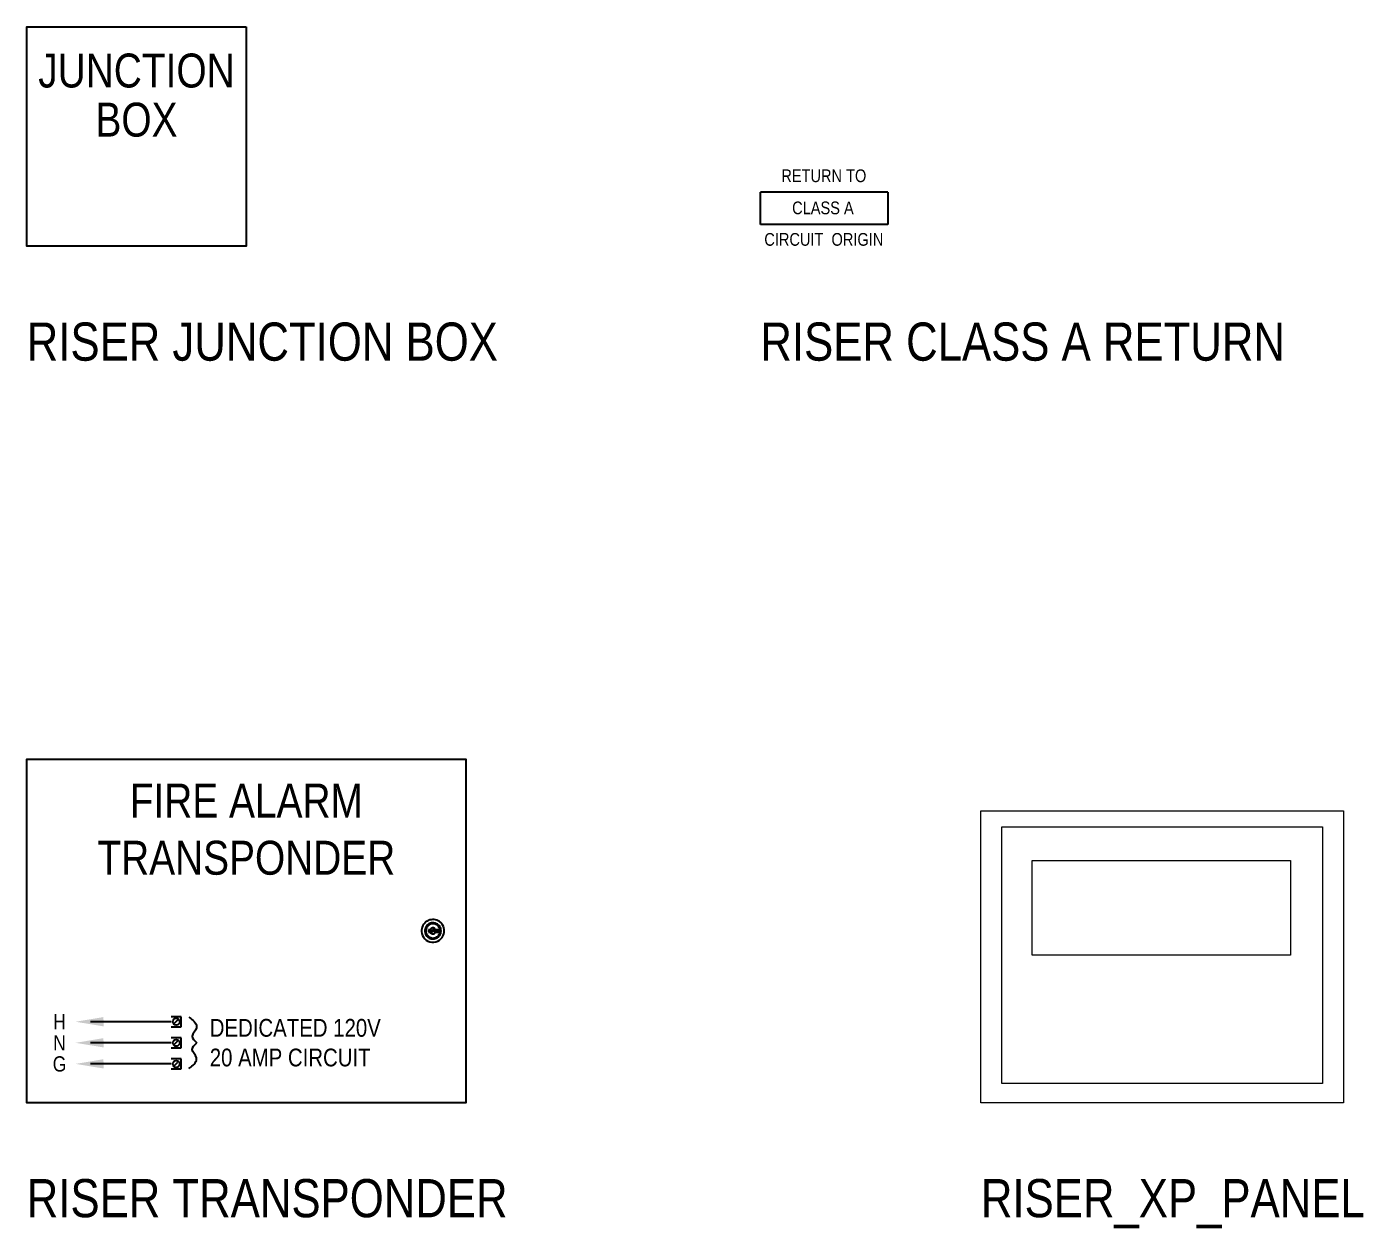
# Model space of a CAD drawing. Extents: x 0 to 760, y -27 to 732.
# Drawn here: x 0 to 315.2, y 448.4 to 731.8 of the extents above; entities that cross this region are included whole.
import ezdxf
from ezdxf.enums import TextEntityAlignment as Align

# ---------------------------------------------------------------- set-up
doc = ezdxf.new("R2010")
doc.units = 0
doc.header["$MEASUREMENT"] = 0
doc.layers.add('0A_PANELS', color=7, linetype='Continuous')
doc.layers.add('FA-Riser', color=7, linetype='Continuous')
doc.styles.add('AMTS', font='ARIALN.TTF', dxfattribs={"height": 9})

# ---------------------------------------------------------------- blocks, each defined once
blk = doc.blocks.new('RISER JUNCTION BOX')
at = {"color": 0, "linetype": 'ByBlock', "lineweight": -2}
blk.add_lwpolyline([(25.88, 25.88), (25.88, -25.88), (-25.88, -25.88), (-25.88, 25.88)], close=True, dxfattribs=at)
at = {"color": 7, "style": 'AMTS'}
for s, p in [('JUNCTION', (0, 11.54, 0)), ('BOX', (0, -0.04, 0))]:
    blk.add_text(s, height=8, dxfattribs=at).set_placement(p, align=Align.CENTER)
at = {"color": 0, "lineweight": 30, "flags": 104}
blk.add_attdef('DeviceAttributes', text='', height=9, dxfattribs=at).set_placement((30.38, -21.38), align=Align.TOP_LEFT)
blk = doc.blocks.new('RISER TRANSPONDER')
at = {"color": 7, "linetype": 'Continuous', "lineweight": -2}
for p, q in [((42.34, 40.98), (42.34, 40.46)), ((42.95, 40.98), (42.95, 40.46)), ((42.98, 40.98), (42.95, 40.98)), ((43.64, 41), (42.98, 41)), ((43.27, 42.47), (43.27, 42.36)), ((43.32, 40.43), (43.32, 41)), ((43.47, 41.15), (43.38, 41)), ((45.25, 41), (43.93, 41)), ((44.1, 41), (44.1, 40.6)), ((44.27, 41), (44.27, 40.43)), ((44.65, 41), (44.56, 41.15)), ((44.73, 42.36), (44.73, 42.47)), ((44.88, 40.43), (44.88, 41)), ((45.25, 40.98), (45.37, 40.98)), ((45.28, 40.46), (45.28, 40.98)), ((45.65, 41.49), (45.77, 41.49)), ((45.8, 41.32), (45.74, 41.32)), ((45.74, 41.32), (45.74, 41.23)), ((45.77, 41.44), (45.77, 41.32)), ((45.8, 41.32), (45.8, 40.08)), ((42.95, 40.46), (42.98, 40.46)), ((42.98, 40.43), (43.93, 40.43)), ((43.27, 39.05), (43.27, 38.99)), ((44.36, 40.89), (44.27, 40.89)), ((44.27, 40.86), (44.5, 40.86)), ((44.27, 40.72), (44.5, 40.72)), ((44.27, 40.43), (45.25, 40.43)), ((44.42, 40.86), (44.36, 40.89)), ((44.36, 40.43), (44.36, 40.72)), ((44.73, 38.99), (44.73, 39.05)), ((45.25, 40.46), (45.37, 40.46)), ((45.65, 39.97), (45.77, 39.97)), ((45.74, 40.2), (45.74, 40.08)), ((45.74, 40.08), (45.8, 40.08)), ((45.77, 40.08), (45.77, 40.03)), ((-15.35, 20.49, 0), (-17.74, 20.49, 0)), ((-15.35, 18.09, 0), (-15.35, 20.49, 0)), ((-17.74, 18.09, 0), (-15.35, 18.09, 0)), ((-15.35, 15.52, 0), (-17.74, 15.52, 0)), ((-17.74, 13.12, 0), (-15.35, 13.12, 0)), ((-15.35, 13.12, 0), (-15.35, 15.52, 0)), ((-15.35, 10.55, 0), (-17.74, 10.55, 0)), ((-15.35, 8.15, 0), (-15.35, 10.55, 0)), ((-17.74, 8.15, 0), (-15.35, 8.15, 0))]:
    blk.add_line(p, q, dxfattribs=at)
at = {"color": 0, "linetype": 'Continuous', "lineweight": -2}
for points in [[(-51.78, 45.19), (-51.78, 81.19), (51.75, 81.19), (51.75, 45.19)], [(-51.78, 36.19), (-51.78, 45.19)], [(51.75, 45.19), (51.75, 36.19)], [(51.75, 36.19), (51.75, 0.19), (-51.78, 0.19), (-51.78, 36.19)]]:
    blk.add_lwpolyline(points, dxfattribs=at)
at = {"color": 7, "linetype": 'Continuous', "lineweight": -2}
for points in [[(41.4, 41.21), (41.34, 40.89), (41.34, 40.57)], [(46.6, 41.38), (46.47, 41.77), (46.3, 42.12), (46.08, 42.43), (45.84, 42.69), (45.56, 42.91), (45.26, 43.09), (44.94, 43.23), (44.61, 43.32), (44.27, 43.38), (43.92, 43.39), (43.58, 43.36), (43.24, 43.29), (42.92, 43.17), (42.61, 43.01), (42.32, 42.82), (42.06, 42.58), (41.84, 42.3), (41.64, 41.97), (41.5, 41.61), (41.4, 41.21)], [(42.17, 41.12), (42.11, 40.86), (42.11, 40.57)], [(45.83, 41.26), (45.73, 41.53), (45.6, 41.77), (45.44, 41.97), (45.27, 42.15), (45.07, 42.3), (44.86, 42.42), (44.64, 42.51), (44.41, 42.57), (44.17, 42.61), (43.93, 42.61), (43.69, 42.59), (43.46, 42.54), (43.23, 42.46), (43.02, 42.35), (42.82, 42.21), (42.64, 42.05), (42.48, 41.86), (42.35, 41.64), (42.24, 41.39), (42.17, 41.12)], [(42.23, 41), (42.2, 40.72), (42.23, 40.46)], [(45.71, 41.23), (45.62, 41.49), (45.5, 41.72), (45.36, 41.92), (45.19, 42.09), (45, 42.23), (44.8, 42.35), (44.58, 42.43), (44.36, 42.48), (44.13, 42.51), (43.9, 42.51), (43.66, 42.48), (43.44, 42.42), (43.22, 42.33), (43.01, 42.22), (42.82, 42.08), (42.65, 41.92), (42.5, 41.73), (42.38, 41.51), (42.29, 41.27), (42.23, 41)], [(45.6, 41.23), (45.5, 41.47), (45.38, 41.68), (45.23, 41.87), (45.07, 42.02), (44.89, 42.15), (44.71, 42.25), (44.51, 42.33), (44.3, 42.37), (44.09, 42.4), (43.88, 42.39), (43.67, 42.36), (43.47, 42.31), (43.27, 42.23), (43.09, 42.12), (42.91, 41.99), (42.76, 41.84), (42.62, 41.66), (42.5, 41.45), (42.41, 41.23), (42.34, 40.98)], [(44.56, 41.15), (44.52, 41.2), (44.48, 41.25), (44.44, 41.3), (44.38, 41.34), (44.33, 41.37), (44.27, 41.39), (44.21, 41.41), (44.14, 41.43), (44.08, 41.44), (44.01, 41.44), (43.95, 41.44), (43.88, 41.43), (43.82, 41.41), (43.76, 41.39), (43.7, 41.37), (43.64, 41.34), (43.59, 41.3), (43.54, 41.25), (43.5, 41.2), (43.47, 41.15)], [(43.61, 41), (43.52, 40.72), (43.61, 40.46)], [(43.67, 41), (43.67, 40.92), (43.73, 40.86), (43.9, 40.86), (43.93, 40.92), (43.93, 41)], [(44.42, 40.46), (44.5, 40.72), (44.42, 41)], [(44.7, 40.46), (44.76, 40.63), (44.76, 40.8), (44.7, 41)], [(45.68, 40.98), (45.6, 41.23)], [(45.6, 40.2), (45.68, 40.46), (45.68, 40.98)], [(45.68, 40), (45.77, 40.29), (45.83, 40.57), (45.83, 40.86), (45.77, 41.18), (45.68, 41.44)], [(45.8, 41), (45.71, 41.23)], [(45.91, 40.72), (45.88, 41), (45.83, 41.26)], [(46.69, 40.72), (46.66, 41.06), (46.6, 41.38)], [(42.11, 40.57), (42.17, 40.26), (42.26, 39.98), (42.38, 39.73), (42.53, 39.51), (42.71, 39.33), (42.9, 39.17), (43.12, 39.04), (43.34, 38.94), (43.58, 38.87), (43.82, 38.84), (44.06, 38.83), (44.31, 38.85), (44.55, 38.91), (44.78, 39), (45, 39.11), (45.21, 39.26), (45.4, 39.44), (45.57, 39.65), (45.71, 39.9), (45.83, 40.17)], [(42.23, 40.46), (42.28, 40.19), (42.37, 39.95), (42.49, 39.74), (42.64, 39.55), (42.81, 39.38), (43, 39.24), (43.2, 39.13), (43.42, 39.04), (43.65, 38.99), (43.88, 38.95), (44.12, 38.95), (44.35, 38.97), (44.58, 39.03), (44.8, 39.11), (45, 39.21), (45.19, 39.35), (45.36, 39.52), (45.51, 39.72), (45.62, 39.94), (45.71, 40.2)], [(42.34, 40.46), (42.42, 40.21), (42.51, 39.98), (42.63, 39.77), (42.77, 39.6), (42.93, 39.44), (43.1, 39.31), (43.28, 39.21), (43.48, 39.13), (43.68, 39.07), (43.89, 39.04), (44.09, 39.04), (44.3, 39.06), (44.5, 39.11), (44.7, 39.19), (44.89, 39.29), (45.06, 39.42), (45.22, 39.57), (45.37, 39.75), (45.49, 39.96), (45.6, 40.2)], [(43.38, 40.46), (43.47, 40.29), (43.58, 40.17), (43.73, 40.06), (43.93, 40.03), (44.1, 40.03), (44.3, 40.06), (44.44, 40.17), (44.56, 40.29), (44.65, 40.46)], [(44.24, 40.43), (44.24, 40.52), (44.19, 40.57), (44.04, 40.57), (43.98, 40.52), (43.96, 40.43)], [(45.71, 40.2), (45.8, 40.46)], [(45.83, 40.17), (45.88, 40.46), (45.91, 40.72)], [(46.6, 40.06), (46.66, 40.4), (46.69, 40.72)]]:
    blk.add_lwpolyline(points, dxfattribs=at)
at = {"color": 7, "linetype": 'Continuous', "lineweight": -2, "elevation": 0}
for points in [[(-17.74, 19.29), (-36.72, 19.29)], [(-16.98, 18.86), (-16.11, 19.72)], [(-17.74, 14.32), (-36.72, 14.32)], [(-16.98, 13.89), (-16.11, 14.76)], [(-16.98, 8.92), (-16.11, 9.79)], [(-17.74, 9.35), (-36.72, 9.35)]]:
    blk.add_lwpolyline(points, dxfattribs=at)
at = {"color": 7, "linetype": 'Continuous', "lineweight": -2}
for centre in [(-16.54, 19.29, 0), (-16.54, 14.32, 0), (-16.54, 9.35, 0)]:
    blk.add_circle(centre, 0.81, dxfattribs=at)
blk.add_arc((44.01, 40.73), 2.68, 183.4443, 345.3204, dxfattribs=at)
for points in [[(-13.55, 20.35, 0), (-13.1, 20.05, 0), (-11.74, 17.85, 0), (-12.74, 15.9, 0), (-11.69, 14.32, 0)], [(-13.55, 8.29, 0), (-13.1, 8.6, 0), (-11.74, 10.79, 0), (-12.74, 12.74, 0), (-11.69, 14.32, 0)]]:
    blk.add_spline(points, degree=3, dxfattribs=at)
for points in [[(-33.67, 18.21, 0), (-40.25, 19.29, 0), (-33.68, 20.4, 0)], [(-33.67, 13.24, 0), (-40.25, 14.32, 0), (-33.68, 15.43, 0)], [(-33.67, 8.27, 0), (-40.25, 9.35, 0), (-33.68, 10.46, 0)]]:
    blk.add_solid(points, dxfattribs=at)
at = {"color": 7, "style": 'AMTS'}
for s, p in [('FIRE ALARM', (0, 67.45, 0)), ('TRANSPONDER', (0, 53.97, 0))]:
    blk.add_text(s, height=8, dxfattribs=at).set_placement(p, align=Align.CENTER)
at = {"color": 7, "linetype": 'Continuous', "lineweight": -2, "style": 'AMTS'}
for s, p in [('H', (-44.05, 19.29, 0)), ('N', (-44.05, 14.32, 0)), ('G', (-44.05, 9.35, 0))]:
    blk.add_text(s, height=3.6, dxfattribs=at).set_placement(p, align=Align.MIDDLE)
at = {"color": 7, "linetype": 'Continuous', "lineweight": -2, "insert": (-8.62, 14.33, 0), "char_height": 4.1966, "attachment_point": 4, "style": 'AMTS'}
blk.add_mtext('\\pxql;DEDICATED 120V\\P20 AMP CIRCUIT', dxfattribs=at)
at = {"color": 0, "lineweight": 30, "flags": 104}
blk.add_attdef('DeviceAttributes', text='', height=9, dxfattribs=at).set_placement((56.25, 4.69), align=Align.TOP_LEFT)
blk = doc.blocks.new('RISER_XP_PANEL')
at = {"layer": '0A_PANELS', "lineweight": 15}
for p, q in [((-42.66, 12.75), (42.81, 12.75)), ((-42.66, -56.07), (-42.66, 12.75)), ((42.81, 12.75), (42.81, -56.07)), ((42.81, -56.07), (-42.66, -56.07))]:
    blk.add_line(p, q, dxfattribs=at)
at = {"layer": '0A_PANELS', "lineweight": 9}
for p, q in [((-37.74, 8.97), (37.89, 8.97)), ((-37.74, -51.54), (-37.74, 8.97)), ((37.89, 8.97), (37.89, -51.54)), ((-30.56, 1.03), (30.33, 1.03)), ((-30.56, -21.28), (-30.56, 1.03)), ((30.33, 1.03), (30.33, -21.28)), ((30.33, -21.28), (-30.56, -21.28)), ((37.89, -51.54), (-37.74, -51.54))]:
    blk.add_line(p, q, dxfattribs=at)
at = {"color": 0, "lineweight": 30, "flags": 104}
blk.add_attdef('DeviceAttributes', text='', height=9, dxfattribs=at).set_placement((47.31, -51.57), align=Align.TOP_LEFT)
blk = doc.blocks.new('RISER CLASS A RETURN')
at = {"color": 0, "linetype": 'ByBlock', "lineweight": -2}
for points in [[(16.96, 2.06), (-13.13, 2.06)], [(-13.13, -5.54), (-13.13, 2.06)], [(16.96, 2.06), (16.96, -5.54)], [(16.96, -5.54), (-13.13, -5.54)]]:
    blk.add_lwpolyline(points, dxfattribs=at)
at = {"color": 7, "linetype": 'ByBlock', "lineweight": -2, "char_height": 3, "attachment_point": 5, "style": 'AMTS'}
for s, insert in [('\\pxqc;RETURN TO\\P \\P\\PCIRCUIT  ORIGIN', (1.83, -1.57)), ('CLASS A', (1.62, -1.64))]:
    blk.add_mtext(s, dxfattribs=dict(at, insert=insert))
at = {"color": 0, "lineweight": 30, "flags": 104}
blk.add_attdef('DeviceAttributes', text='', height=9, dxfattribs=at).set_placement((21.46, -6.15), align=Align.TOP_LEFT)

msp = doc.modelspace()

# ---------------------------------------------------------------- block references
for name, p in [('RISER JUNCTION BOX', (25.88, 705.88)), ('RISER CLASS A RETURN', (186.13, 690.65)), ('RISER TRANSPONDER', (51.78, 477.81)), ('RISER_XP_PANEL', (267.66, 534.07))]:
    msp.add_blockref(name, p)

# ---------------------------------------------------------------- texts
at = {"layer": 'FA-Riser', "char_height": 9, "attachment_point": 1, "style": 'AMTS'}
for s, insert in [('RISER JUNCTION BOX', (0, 662)), ('RISER CLASS A RETURN', (173, 662)), ('RISER TRANSPONDER', (0, 460)), ('RISER_XP_PANEL', (225, 460))]:
    msp.add_mtext(s, dxfattribs=dict(at, insert=insert))

doc.saveas('drawing.dxf')
